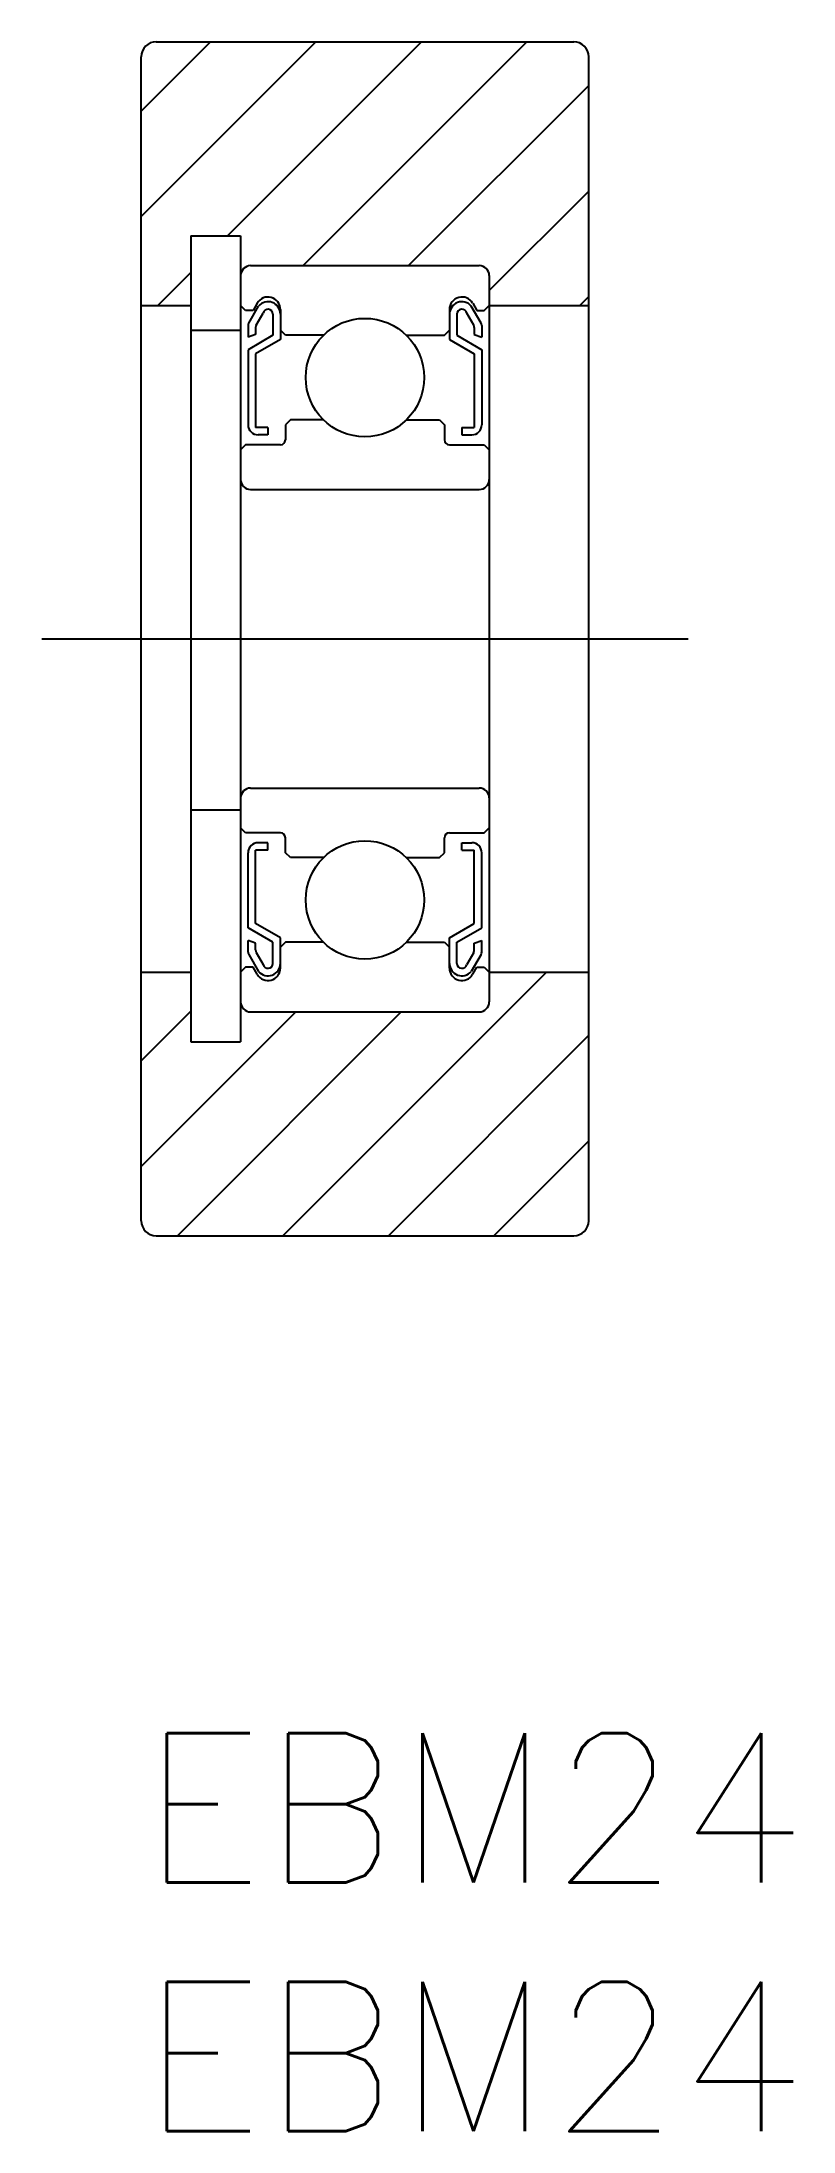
# Model space of a CAD drawing. Extents: x -2 to 13.1, y -8 to 34.
import ezdxf

# ---------------------------------------------------------------- set-up
doc = ezdxf.new("R2010")
doc.units = 0
doc.header["$LTSCALE"] = 0.5
doc.linetypes.add('CENTER', pattern=[50.8, 31.75, -6.35, 6.35, -6.35])
for name, color, linetype in [('MSM_CENTER', 1, 'CENTER'), ('MSM_CONTINUOUS', 7, 'CONTINUOUS'), ('MSM_NARROW', 5, 'CONTINUOUS'), ('MSM_PART_NUMBER', 7, 'CONTINUOUS')]:
    doc.layers.add(name, color=color, linetype=linetype)
doc.styles.get("Standard").update_dxf_attribs({"font": 'txt.shx', "height": 3, "bigfont": 'bigfont.shx'})

# ---------------------------------------------------------------- blocks, each defined once
blk = doc.blocks.new('*U2')
at = {"layer": 'MSM_PART_NUMBER'}
blk.add_text('EBM24', height=3, dxfattribs=at).set_placement((0, -3))
blk = doc.blocks.new('*U3')
at = {"layer": 'MSM_PART_NUMBER'}
blk.add_text('EBM24', height=3, dxfattribs=at).set_placement((0, -8))

msp = doc.modelspace()

# ---------------------------------------------------------------- linework, layer by layer
at = {"layer": 'MSM_CENTER'}
msp.add_line((-2, 22), (11, 22), dxfattribs=at)
at = {"layer": 'MSM_CONTINUOUS'}
for p, q in [((0, 10.3), (0, 33.7)), ((0.3, 34), (8.7, 34)), ((3.15, 34), (3.15, 34)), ((9, 10.3), (9, 33.7)), ((1, 30.1), (2, 30.1)), ((1, 30.1), (1, 13.9)), ((2, 30.1), (2, 13.9)), ((2.2, 29.5), (6.8, 29.5)), ((7, 29.3), (7, 14.7)), ((0, 28.7), (1, 28.7)), ((2.1, 28.6), (2, 28.7)), ((2.25, 28.6), (2.1, 28.6)), ((2.163, 28.347), (2.361, 28.688)), ((2.333, 28.745), (2.25, 28.6)), ((2.8, 28.62), (2.8, 28.013)), ((6.2, 28.62), (6.2, 28.013)), ((6.837, 28.347), (6.639, 28.688)), ((6.667, 28.745), (6.75, 28.6)), ((6.75, 28.6), (6.9, 28.6)), ((6.9, 28.6), (7, 28.7)), ((7, 28.7), (9, 28.7)), ((1, 28.2), (2, 28.2)), ((2.15, 28.297), (2.15, 28.064)), ((2.3, 28.256), (2.3, 28.118)), ((2.313, 28.306), (2.453, 28.547)), ((2.65, 28.525), (2.65, 28.1)), ((2.9, 28.1), (2.8, 28.2)), ((6.1, 28.1), (6.2, 28.2)), ((6.35, 28.525), (6.35, 28.1)), ((6.687, 28.306), (6.547, 28.547)), ((6.7, 28.256), (6.7, 28.118)), ((6.85, 28.297), (6.85, 28.064)), ((2.3, 28.118), (2.15, 28.064)), ((2.65, 28.1), (2.15, 27.811)), ((2.15, 27.811), (2.15, 26.3)), ((2.8, 28.013), (2.3, 27.725)), ((2.3, 27.725), (2.3, 26.25)), ((3.666, 28.1), (2.9, 28.1)), ((5.334, 28.1), (6.1, 28.1)), ((6.2, 28.013), (6.7, 27.725)), ((6.35, 28.1), (6.85, 27.811)), ((6.7, 28.118), (6.85, 28.064)), ((6.7, 27.725), (6.7, 26.25)), ((6.85, 27.811), (6.85, 26.3)), ((2.55, 26.25), (2.3, 26.25)), ((2.55, 26.1), (2.35, 26.1)), ((2.55, 26.25), (2.55, 26.1)), ((3, 26.4), (2.9, 26.3)), ((2.9, 26.3), (2.9, 26)), ((3.666, 26.4), (3, 26.4)), ((5.334, 26.4), (6, 26.4)), ((6, 26.4), (6.1, 26.3)), ((6.1, 26.3), (6.1, 26)), ((6.45, 26.25), (6.45, 26.1)), ((6.45, 26.25), (6.7, 26.25)), ((6.45, 26.1), (6.65, 26.1)), ((2.1, 25.9), (2, 25.8)), ((2.8, 25.9), (2.1, 25.9)), ((6.2, 25.9), (6.9, 25.9)), ((6.9, 25.9), (7, 25.8)), ((2.2, 25), (6.8, 25)), ((2.2, 19), (6.8, 19)), ((1, 18.563), (2, 18.563)), ((2.1, 18.1), (2, 18.2)), ((2.8, 18.1), (2.1, 18.1)), ((6.2, 18.1), (6.9, 18.1)), ((6.9, 18.1), (7, 18.2)), ((2.15, 16.189), (2.15, 17.7)), ((2.3, 16.275), (2.3, 17.75)), ((2.55, 17.75), (2.3, 17.75)), ((2.55, 17.9), (2.35, 17.9)), ((2.55, 17.75), (2.55, 17.9)), ((2.9, 17.7), (2.9, 18)), ((3, 17.6), (2.9, 17.7)), ((6, 17.6), (6.1, 17.7)), ((6.1, 17.7), (6.1, 18)), ((6.45, 17.75), (6.45, 17.9)), ((6.45, 17.9), (6.65, 17.9)), ((6.45, 17.75), (6.7, 17.75)), ((6.7, 16.275), (6.7, 17.75)), ((6.85, 16.189), (6.85, 17.7)), ((3.666, 17.6), (3, 17.6)), ((5.334, 17.6), (6, 17.6)), ((2.65, 15.9), (2.15, 16.189)), ((2.8, 15.987), (2.3, 16.275)), ((2.8, 15.38), (2.8, 15.987)), ((6.2, 15.987), (6.7, 16.275)), ((6.2, 15.38), (6.2, 15.987)), ((6.35, 15.9), (6.85, 16.189)), ((2.3, 15.882), (2.15, 15.936)), ((2.15, 15.703), (2.15, 15.936)), ((2.163, 15.653), (2.361, 15.312)), ((2.3, 15.744), (2.3, 15.882)), ((2.313, 15.694), (2.453, 15.453)), ((2.65, 15.475), (2.65, 15.9)), ((2.9, 15.9), (2.8, 15.8)), ((3.666, 15.9), (2.9, 15.9)), ((5.334, 15.9), (6.1, 15.9)), ((6.1, 15.9), (6.2, 15.8)), ((6.35, 15.475), (6.35, 15.9)), ((6.687, 15.694), (6.547, 15.453)), ((6.837, 15.653), (6.639, 15.312)), ((6.7, 15.882), (6.85, 15.936)), ((6.7, 15.744), (6.7, 15.882)), ((6.85, 15.703), (6.85, 15.936)), ((0, 15.3), (1, 15.3)), ((2.1, 15.4), (2, 15.3)), ((2.25, 15.4), (2.1, 15.4)), ((2.333, 15.255), (2.25, 15.4)), ((6.667, 15.255), (6.75, 15.4)), ((6.75, 15.4), (6.9, 15.4)), ((6.9, 15.4), (7, 15.3)), ((7, 15.3), (9, 15.3)), ((2.2, 14.5), (6.8, 14.5)), ((1, 13.9), (2, 13.9)), ((0.3, 10), (8.7, 10))]:
    msp.add_line(p, q, dxfattribs=at)
for centre in [(4.5, 27.25), (4.5, 16.75)]:
    msp.add_circle(centre, 1.191, dxfattribs=at)
for centre, radius, start, end in [((0.3, 33.7), 0.3, 90, 180), ((8.7, 33.7), 0.3, 0, 90), ((2.2, 29.3), 0.2, 90, 180), ((6.8, 29.3), 0.2, 0, 90), ((2.55, 28.62), 0.25, 359.9996, 150.0002), ((2.55, 28.525), 0.25, 0, 139.1944), ((2.55, 28.525), 0.1, 0, 167.1249), ((6.45, 28.62), 0.25, 29.9998, 180.0004), ((6.45, 28.525), 0.25, 40.8056, 180), ((6.45, 28.525), 0.1, 12.8751, 180), ((2.25, 28.297), 0.1, 150.0003, 180.0006), ((2.4, 28.256), 0.1, 150.0003, 180.0006), ((6.6, 28.256), 0.1, 359.9994, 29.9997), ((6.75, 28.297), 0.1, 359.9994, 29.9997), ((2.35, 26.3), 0.2, 180.0003, 270.0003), ((6.65, 26.3), 0.2, 269.9997, 359.9997), ((2.8, 26), 0.1, 270.0006, 0), ((6.2, 26), 0.1, 180, 269.9994), ((2.2, 25.2), 0.2, 180, 270), ((6.8, 25.2), 0.2, 270, 0), ((2.2, 18.8), 0.2, 90, 180), ((6.8, 18.8), 0.2, 0, 90), ((2.8, 18), 0.1, 0, 89.9994), ((6.2, 18), 0.1, 90.0006, 180), ((2.35, 17.7), 0.2, 89.9997, 179.9997), ((6.65, 17.7), 0.2, 0.0003, 90.0003), ((2.25, 15.703), 0.1, 179.9994, 209.9997), ((2.4, 15.744), 0.1, 179.9994, 209.9997), ((6.6, 15.744), 0.1, 330.0003, 0.0006), ((6.75, 15.703), 0.1, 330.0003, 0.0006), ((2.55, 15.38), 0.25, 209.9998, 0.0004), ((2.55, 15.475), 0.25, 220.8056, 0), ((2.55, 15.475), 0.1, 192.8751, 0), ((6.45, 15.475), 0.25, 180, 319.1944), ((6.45, 15.38), 0.25, 179.9996, 330.0002), ((6.45, 15.475), 0.1, 180, 347.1249), ((2.2, 14.7), 0.2, 180, 270), ((6.8, 14.7), 0.2, 270, 0), ((0.3, 10.3), 0.3, 180, 270), ((8.7, 10.3), 0.3, 270, 0)]:
    msp.add_arc(centre, radius, start, end, dxfattribs=at)
at = {"layer": 'MSM_NARROW'}
for p, q in [((0, 32.607), (1.393, 34)), ((0, 30.485), (3.515, 34)), ((1.736, 30.1), (5.636, 34)), ((3.257, 29.5), (7.757, 34)), ((5.379, 29.5), (9, 33.121)), ((7, 29), (9, 31)), ((0.336, 28.7), (1, 29.364)), ((8.821, 28.7), (9, 28.879)), ((2.849, 10), (8.149, 15.3)), ((0, 13.515), (1, 14.515)), ((0, 11.393), (3.107, 14.5)), ((0.728, 10), (5.228, 14.5)), ((4.971, 10), (9, 14.029)), ((7.092, 10), (9, 11.908))]:
    msp.add_line(p, q, dxfattribs=at)

# ---------------------------------------------------------------- block references
at = {"layer": 'MSM_CONTINUOUS'}
for name in ['*U2', '*U3']:
    msp.add_blockref(name, (0, 0), dxfattribs=at)

doc.saveas('drawing.dxf')
